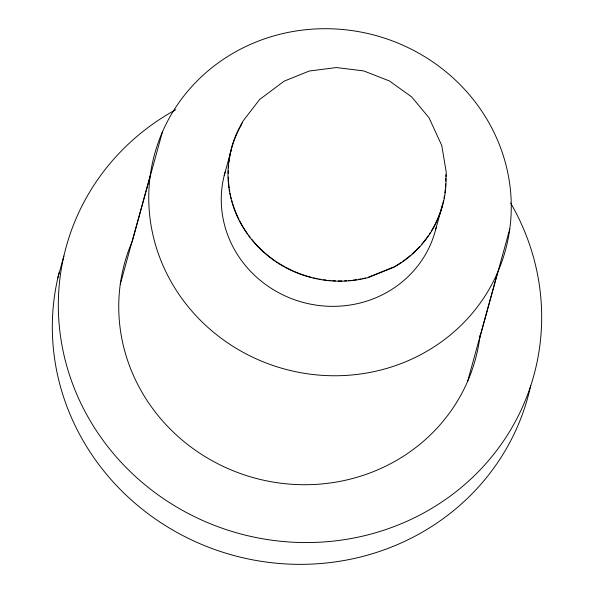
<?xml version="1.0" encoding="UTF-8"?>
<svg xmlns="http://www.w3.org/2000/svg" width="594" height="594" viewBox="0 0 594 594"><rect width="100%" height="100%" fill="white"/><g stroke="black" fill="none" stroke-linecap="round" stroke-linejoin="round"><path stroke-width="0.89" d="M446.027 176.589L446.257 172.349L441.788 145.567L429.039 117.79L411.694 96.941L389.412 80.955L363.721 70.931L336.367 67.553L309.214 71.042L284.118 81.17L259.608 99.532L243.065 121.005L241.075 124.807M57.87 277.806L63.877 256.014M120.24 284.459L150.252 175.505M162.392 132.039L132.388 240.993A181.883 172.876 15.4 0 0 254.871 478.073A181.883 172.876 15.4 0 0 480.108 335.194M224.213 175.505L231.214 150.082A109.125 103.727 15.4 0 0 230.791 151.826M435.81 228.965L442.575 204.418M467.619 381.385L497.631 272.431A181.883 172.876 15.4 0 0 305.947 29.7A181.883 172.876 15.4 0 0 186.457 304.574A181.883 172.876 15.4 0 0 497.631 272.431M479.759 337.919L509.771 228.965M368.109 277.324L394.022 266.869A109.125 103.727 15.4 0 0 401.091 262.503M436.234 227.22A109.125 103.727 15.4 0 1 303.913 302.628A109.125 103.727 15.4 0 1 225.148 172.03M442.597 204.41A109.125 103.727 15.4 0 1 431.318 231.007M430.36 232.544A109.125 103.727 15.4 0 1 429.373 234.066M428.356 235.58A109.125 103.727 15.4 0 1 421.651 244.283M419.832 246.339A109.125 103.727 15.4 0 1 412.05 254.017M410.669 255.227A109.125 103.727 15.4 0 1 402.621 261.457M365.481 277.977A109.125 103.727 15.4 0 1 362.815 278.564M361.026 278.92A109.125 103.727 15.4 0 1 358.323 279.403M356.511 279.692A109.125 103.727 15.4 0 1 352.866 280.175M351.039 280.375A109.125 103.727 15.4 0 1 348.292 280.613M346.458 280.739A109.125 103.727 15.4 0 1 344.631 280.828M341.892 280.91A109.125 103.727 15.4 0 1 338.253 280.917M335.513 280.843A109.125 103.727 15.4 0 1 332.759 280.71M330.917 280.576A109.125 103.727 15.4 0 1 328.155 280.331M326.314 280.123A109.125 103.727 15.4 0 1 323.567 279.759M321.733 279.484A109.125 103.727 15.4 0 1 319 279.009M317.196 278.66A109.125 103.727 15.4 0 1 313.61 277.873M311.835 277.443A109.125 103.727 15.4 0 1 285.306 267.092M284.511 266.654A109.125 103.727 15.4 0 1 276.67 261.902M275.148 260.87A109.125 103.727 15.4 0 1 251.759 239.315M250.074 237.177A109.125 103.727 15.4 0 1 248.441 235.001M247.386 233.531A109.125 103.727 15.4 0 1 239.79 221.035M238.951 219.379A109.125 103.727 15.4 0 1 232.796 203.972M232.276 202.235A109.125 103.727 15.4 0 1 231.786 200.475M231.318 198.708A109.125 103.727 15.4 0 1 230.888 196.926M230.487 195.136A109.125 103.727 15.4 0 1 230.123 193.332M229.789 191.528A109.125 103.727 15.4 0 1 229.484 189.716M229.217 187.904A109.125 103.727 15.4 0 1 228.304 177.034M228.259 173.426A109.125 103.727 15.4 0 1 228.319 170.708M228.445 167.983A109.125 103.727 15.4 0 1 228.653 165.258M228.935 162.541A109.125 103.727 15.4 0 1 229.291 159.831M229.722 157.135A109.125 103.727 15.4 0 1 230.22 154.47M231.437 149.213A109.125 103.727 15.4 0 1 241.335 124.948M445.767 178.386A109.125 103.727 15.4 0 1 445.76 181.103M445.678 183.821A109.125 103.727 15.4 0 1 445.455 187.459M445.292 189.271A109.125 103.727 15.4 0 1 444.869 192.894M444.461 195.589A109.125 103.727 15.4 0 1 443.985 198.27M443.436 200.921A109.125 103.727 15.4 0 1 442.812 203.542M445.953 174.785A109.43 104.009 15.4 0 1 394.178 267.114L368.191 277.598A109.43 104.009 15.4 0 1 251.514 239.464A109.43 104.009 15.4 0 1 242.456 122.468M530.724 385.461A242.508 230.509 15.4 0 1 241.075 557.343A242.508 230.509 15.4 0 1 59.177 272.438M510.654 203.051A242.508 230.509 15.4 0 1 420.381 514.746A242.508 230.509 15.4 0 1 91.535 423.025A242.508 230.509 15.4 0 1 175.831 109.667"/></g></svg>
